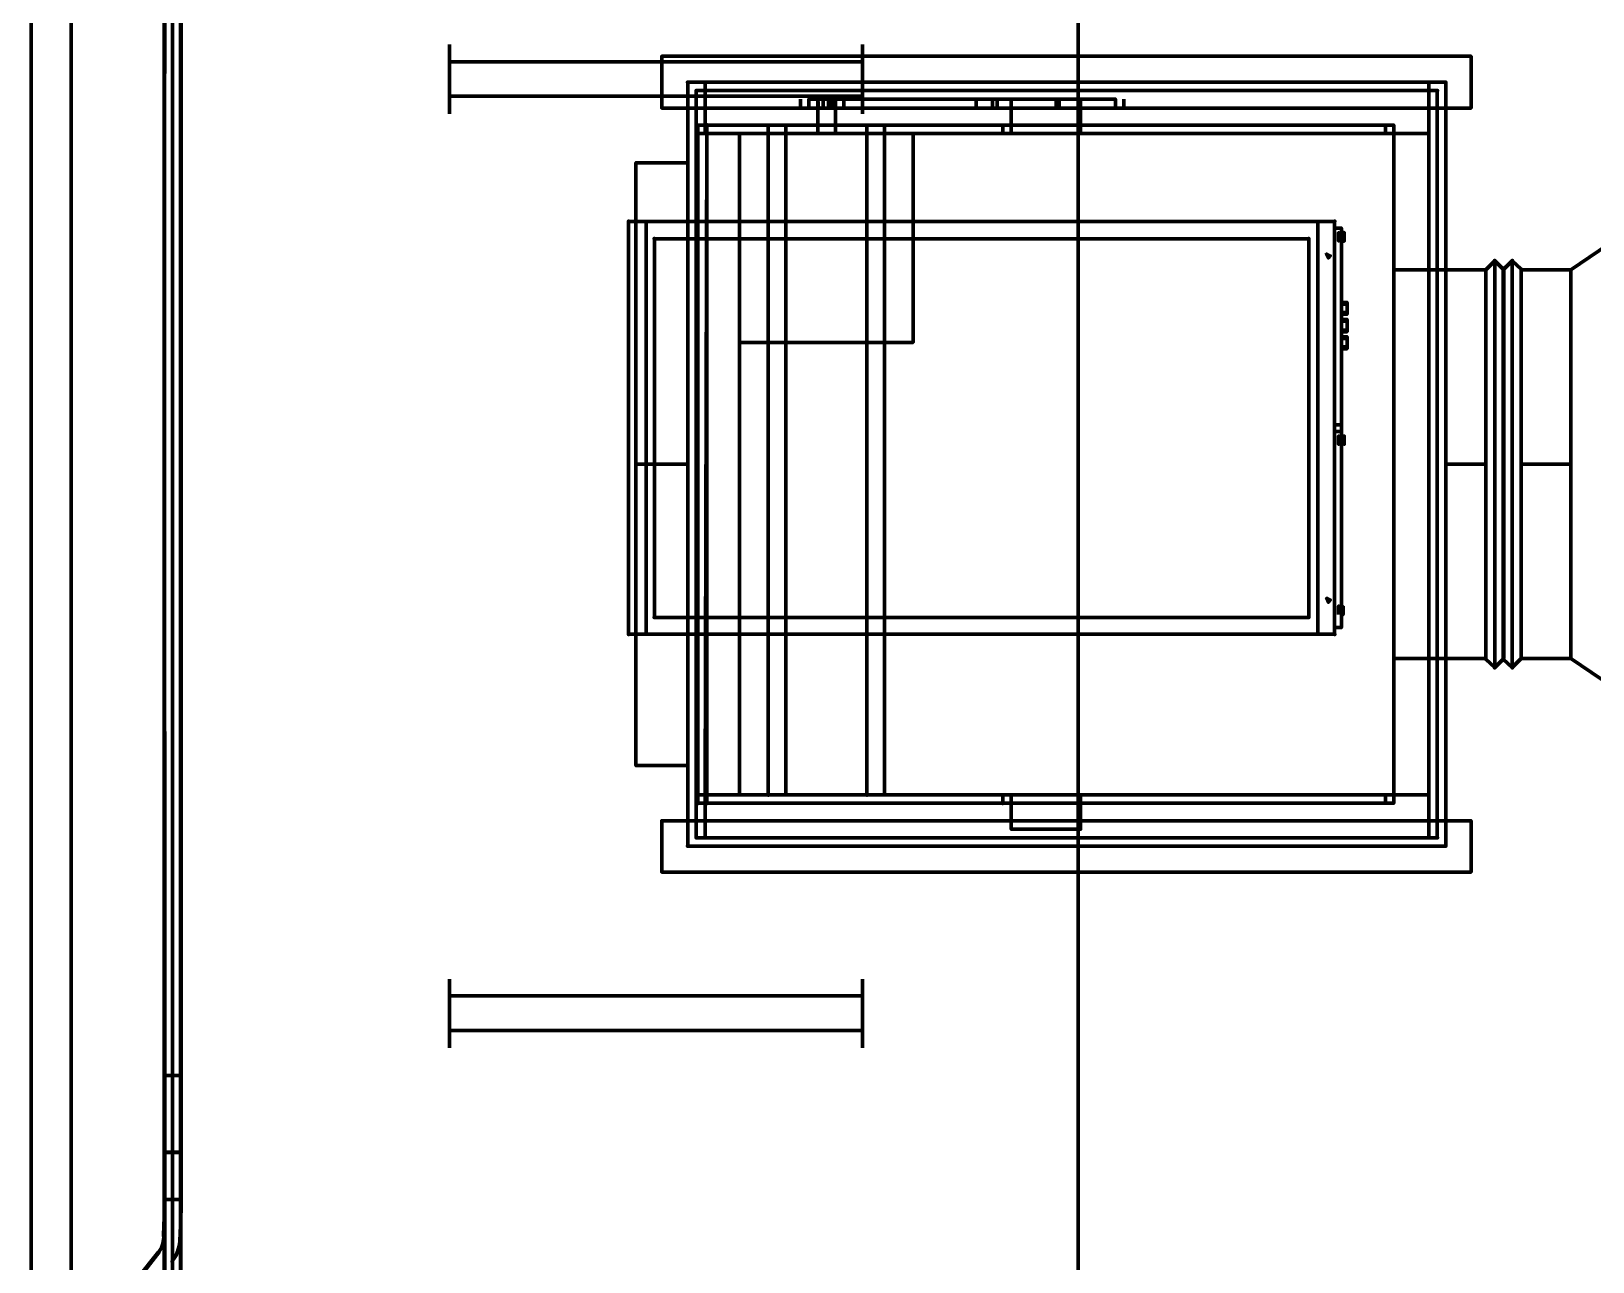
# Model space of a CAD drawing. Extents: x 0 to 1153, y 0 to 816.
# Drawn here: x 232.92 to 262.24, y 600.62 to 623.73 of the extents above; entities that cross this region are included whole.
import ezdxf

# ---------------------------------------------------------------- set-up
doc = ezdxf.new("R2010")
doc.units = 0
doc.header["$MEASUREMENT"] = 0
for name, color, linetype in [('Arch', 7, 'Continuous'), ('Electrical', 7, 'Continuous'), ('Hatch', 7, 'Continuous'), ('HVAC', 7, 'Continuous')]:
    doc.layers.add(name, color=color, linetype=linetype)

msp = doc.modelspace()

# ---------------------------------------------------------------- linework, layer by layer
at = {"layer": 'Arch', "color": 11, "linetype": 'Continuous', "lineweight": 211}
msp.add_line((252.582, 361.77), (252.582, 717.391), dxfattribs=at)
msp.add_lwpolyline([(232.918, 579.744), (232.918, 632.09), (232.918, 579.744)], dxfattribs=at)
msp.add_lwpolyline([(233.669, 631.603), (461.116, 631.603), (233.669, 631.603), (233.669, 579.744)], close=True, dxfattribs=at)
at = {"layer": 'Electrical', "color": 5, "linetype": 'Continuous', "lineweight": 211}
for p, q in [((240.771, 622.184), (240.771, 623.485)), ((248.528, 622.184), (248.528, 623.485)), ((240.771, 623.157), (248.528, 623.157)), ((240.771, 622.512), (248.528, 622.512)), ((257.556, 619.95), (257.556, 619.94)), ((257.556, 612.934), (257.556, 612.923))]:
    msp.add_line(p, q, dxfattribs=at)
for points in [[(257.08, 620.162), (257.397, 620.162), (244.136, 620.162), (244.464, 620.162), (244.136, 620.162), (257.397, 620.162), (257.08, 620.162), (257.08, 612.405), (257.397, 612.405), (244.136, 612.405), (244.464, 612.405), (244.136, 612.405), (257.397, 612.405), (257.08, 612.405)], [(257.397, 612.405), (244.136, 612.405), (244.136, 620.162), (257.397, 620.162), (257.397, 612.405), (244.136, 612.405), (244.136, 620.162), (244.136, 612.405), (244.136, 620.162), (244.136, 612.405), (244.136, 620.162), (257.397, 620.162), (257.397, 612.405), (257.397, 620.162), (257.397, 612.405), (257.397, 620.162)], [(257.524, 616.215), (257.524, 612.532), (257.524, 616.215), (257.397, 616.215), (257.397, 612.532), (257.524, 612.532), (257.397, 612.532), (257.397, 620.035), (257.524, 620.035), (257.524, 612.532), (257.524, 620.035), (257.397, 620.035), (257.397, 612.532), (257.397, 616.215)], [(257.397, 616.342), (257.524, 616.342), (257.397, 616.342), (257.524, 616.342), (257.397, 616.342), (257.524, 616.342), (257.397, 616.342), (257.524, 616.342), (257.397, 616.342), (257.524, 616.342), (257.397, 616.342), (257.524, 616.342), (257.524, 620.035), (257.524, 616.342), (257.524, 620.035), (257.524, 616.342), (257.524, 620.035), (257.524, 616.342), (257.524, 620.035), (257.524, 616.342), (257.524, 620.035), (257.524, 616.342), (257.524, 620.035), (257.397, 620.035), (257.524, 620.035), (257.524, 616.342), (257.397, 616.342), (257.397, 620.035), (257.397, 616.342), (257.397, 620.035), (257.397, 616.342), (257.397, 620.035), (257.397, 616.342), (257.397, 620.035), (257.397, 616.342), (257.397, 620.035), (257.397, 616.342), (257.397, 620.035)], [(257.524, 620.035), (257.397, 620.035), (257.524, 620.035), (257.397, 620.035), (257.524, 620.035), (257.397, 620.035), (257.524, 620.035), (257.397, 620.035), (257.524, 620.035), (257.397, 620.035)], [(244.623, 619.834), (244.623, 612.722), (256.91, 612.722), (256.91, 619.834), (244.623, 619.834), (244.623, 612.722), (256.91, 612.722), (256.91, 619.834)], [(257.471, 619.95), (257.471, 619.792), (257.471, 619.95), (257.471, 619.792), (257.471, 619.95), (257.471, 619.792), (257.471, 619.95), (257.471, 619.792)], [(257.556, 619.792), (257.556, 619.94), (257.577, 619.792), (257.577, 619.95), (257.556, 619.94), (257.577, 619.95), (257.556, 619.792), (257.556, 619.94), (257.577, 619.792), (257.577, 619.95), (257.556, 619.94), (257.577, 619.95), (257.556, 619.792), (257.556, 619.94), (257.577, 619.792), (257.577, 619.95), (257.577, 619.95), (257.577, 619.792), (257.577, 619.95), (257.577, 619.792), (257.556, 619.792), (257.556, 619.94), (257.556, 619.95), (257.556, 619.792), (257.556, 619.94), (257.577, 619.792), (257.577, 619.95), (257.556, 619.94), (257.577, 619.95), (257.556, 619.792), (257.556, 619.94), (257.577, 619.792), (257.577, 619.95), (257.556, 619.94), (257.577, 619.95), (257.556, 619.792), (257.556, 619.94), (257.577, 619.792), (257.577, 619.95), (257.556, 619.94), (257.577, 619.95), (257.556, 619.792), (257.556, 619.94), (257.577, 619.792), (257.577, 619.95), (257.556, 619.95), (257.577, 619.95), (257.556, 619.792)], [(257.524, 618.638), (257.524, 618.448), (257.63, 618.448), (257.63, 618.638), (257.63, 618.448), (257.63, 618.638), (257.63, 618.448), (257.524, 618.448), (257.524, 618.638), (257.524, 618.448), (257.524, 618.638), (257.524, 618.448), (257.63, 618.416), (257.63, 618.606), (257.63, 618.416), (257.63, 618.606), (257.63, 618.416), (257.524, 618.448), (257.524, 618.606), (257.524, 618.416), (257.524, 618.606), (257.524, 618.416), (257.63, 618.416), (257.63, 618.606), (257.63, 618.416), (257.524, 618.416), (257.524, 618.606), (257.524, 618.416), (257.524, 618.638), (257.63, 618.638), (257.524, 618.638), (257.63, 618.606), (257.524, 618.606), (257.63, 618.606)], [(257.524, 618.321), (257.524, 618.12), (257.63, 618.12), (257.63, 618.321), (257.63, 618.12), (257.63, 618.321), (257.63, 618.12), (257.524, 618.12), (257.524, 618.321), (257.524, 618.12), (257.524, 618.321), (257.524, 618.12), (257.63, 618.088), (257.63, 618.289), (257.63, 618.088), (257.63, 618.289), (257.63, 618.088), (257.524, 618.12), (257.524, 618.289), (257.524, 618.088), (257.524, 618.289), (257.524, 618.088), (257.63, 618.088), (257.63, 618.289), (257.63, 618.088), (257.524, 618.088), (257.524, 618.289), (257.524, 618.088), (257.524, 618.321), (257.63, 618.321), (257.524, 618.321), (257.63, 618.289), (257.524, 618.289), (257.63, 618.289)], [(257.524, 617.993), (257.524, 617.802), (257.63, 617.802), (257.63, 617.993), (257.63, 617.802), (257.63, 617.993), (257.63, 617.802), (257.524, 617.802), (257.524, 617.993), (257.524, 617.802), (257.524, 617.993), (257.524, 617.802), (257.63, 617.77), (257.63, 617.961), (257.63, 617.77), (257.63, 617.961), (257.63, 617.77), (257.524, 617.802), (257.524, 617.961), (257.524, 617.77), (257.524, 617.961), (257.524, 617.77), (257.63, 617.77), (257.63, 617.961), (257.63, 617.77), (257.524, 617.77), (257.524, 617.961), (257.524, 617.77), (257.524, 617.993), (257.63, 617.993), (257.524, 617.993), (257.63, 617.961), (257.524, 617.961), (257.63, 617.961)]]:
    msp.add_lwpolyline(points, close=True, dxfattribs=at)
for points in [[(244.136, 620.162), (244.136, 620.162), (244.136, 620.162)], [(244.464, 612.405), (244.464, 620.162), (244.464, 612.405)], [(257.397, 620.162), (257.397, 620.162), (257.397, 620.162)], [(256.91, 619.834), (256.91, 619.834), (256.91, 619.834)], [(257.482, 619.866), (257.556, 619.866), (257.482, 619.866), (257.556, 619.866), (257.482, 619.866), (257.556, 619.866), (257.482, 619.866), (257.556, 619.866), (257.482, 619.866), (257.556, 619.866), (257.482, 619.866), (257.556, 619.866), (257.482, 619.866), (257.556, 619.866), (257.482, 619.866), (257.556, 619.95), (257.482, 619.866), (257.577, 619.792), (257.482, 619.866), (257.577, 619.792), (257.482, 619.866), (257.556, 619.95), (257.482, 619.866), (257.556, 619.95), (257.482, 619.866), (257.577, 619.792), (257.482, 619.866), (257.556, 619.95), (257.482, 619.866), (257.577, 619.792), (257.482, 619.866), (257.482, 619.866)], [(257.313, 619.517), (257.281, 619.474), (257.249, 619.548), (257.313, 619.517), (257.281, 619.474), (257.249, 619.548), (257.313, 619.517), (257.281, 619.474), (257.249, 619.548), (257.313, 619.517), (257.249, 619.548), (257.281, 619.474), (257.313, 619.517), (257.249, 619.548), (257.228, 619.527)], [(257.63, 618.638), (257.63, 618.448), (257.63, 618.638)], [(257.63, 618.321), (257.63, 618.12), (257.63, 618.321)], [(257.63, 617.993), (257.63, 617.802), (257.63, 617.993)], [(257.471, 615.971), (257.471, 616.13), (257.471, 615.971), (257.471, 616.13)], [(257.482, 616.045), (257.556, 616.056), (257.482, 616.045), (257.556, 616.056), (257.482, 616.045), (257.577, 616.13), (257.577, 615.971), (257.482, 616.045), (257.556, 616.056), (257.482, 616.045), (257.577, 615.971), (257.482, 616.045), (257.482, 616.045)], [(257.577, 615.971), (257.577, 616.13), (257.577, 615.971), (257.577, 616.13), (257.577, 615.971), (257.577, 616.13), (257.577, 615.971), (257.577, 616.13), (257.577, 615.971), (257.577, 616.13), (257.577, 615.971), (257.577, 616.13)], [(257.313, 613.05), (257.281, 613.008), (257.249, 613.082), (257.313, 613.05), (257.281, 613.008), (257.249, 613.082), (257.313, 613.05), (257.281, 613.008), (257.249, 613.082), (257.313, 613.05), (257.249, 613.082), (257.281, 613.008), (257.313, 613.05), (257.249, 613.082), (257.238, 613.061)], [(257.471, 612.775), (257.471, 612.934), (257.471, 612.775)], [(257.556, 612.775), (257.556, 612.923), (257.556, 612.775), (257.556, 612.923), (257.556, 612.775), (257.556, 612.923), (257.556, 612.775), (257.556, 612.923), (257.556, 612.775), (257.514, 612.86), (257.514, 612.86), (257.556, 612.923), (257.514, 612.86), (257.524, 612.849)], [(244.623, 612.722), (244.623, 612.722), (244.623, 612.722)], [(256.91, 612.722), (256.91, 612.722), (256.91, 612.722)], [(244.136, 612.405), (244.136, 612.405), (244.136, 612.405)], [(257.397, 612.532), (257.524, 612.532), (257.397, 612.532)]]:
    msp.add_lwpolyline(points, dxfattribs=at)
for p in [(244.136, 620.162), (257.397, 620.162), (244.623, 619.834), (256.91, 619.834), (257.471, 619.866), (257.471, 619.866), (257.471, 619.866), (257.471, 619.866), (257.471, 619.866), (257.471, 619.866), (257.471, 619.866), (257.471, 619.866), (257.482, 619.887), (257.482, 619.887), (257.482, 619.887), (257.482, 619.887), (257.482, 619.887), (257.482, 619.887), (257.482, 619.887), (257.482, 619.887), (257.482, 619.866), (257.482, 619.866), (257.482, 619.866), (257.482, 619.866), (257.482, 619.866), (257.482, 619.866), (257.482, 619.866), (257.482, 619.866), (257.482, 619.866), (257.482, 619.866), (257.482, 619.866), (257.482, 619.866), (257.482, 619.866), (257.482, 619.866), (257.482, 619.866), (257.482, 619.866), (257.482, 619.866), (257.482, 619.866), (257.482, 619.866), (257.482, 619.866), (257.482, 619.866), (257.482, 619.866), (257.482, 619.866), (257.482, 619.866), (257.482, 619.855), (257.482, 619.855), (257.482, 619.855), (257.482, 619.855), (257.482, 619.855), (257.482, 619.855), (257.482, 619.855), (257.482, 619.855), (257.492, 619.887), (257.492, 619.887), (257.492, 619.887), (257.492, 619.887), (257.492, 619.887), (257.492, 619.887), (257.492, 619.887), (257.492, 619.887), (257.492, 619.866), (257.492, 619.866), (257.492, 619.866), (257.492, 619.866), (257.492, 619.866), (257.492, 619.866), (257.492, 619.866), (257.492, 619.866), (257.492, 619.866), (257.492, 619.866), (257.492, 619.866), (257.492, 619.866), (257.492, 619.866), (257.492, 619.866), (257.492, 619.866), (257.492, 619.866), (257.492, 619.866), (257.492, 619.866), (257.492, 619.866), (257.492, 619.866), (257.492, 619.866), (257.492, 619.866), (257.492, 619.866), (257.492, 619.866), (257.492, 619.855), (257.492, 619.855), (257.492, 619.855), (257.492, 619.855), (257.492, 619.855), (257.492, 619.855), (257.492, 619.855), (257.492, 619.855), (257.503, 619.887), (257.503, 619.887), (257.503, 619.887), (257.503, 619.887), (257.503, 619.887), (257.503, 619.887), (257.503, 619.887), (257.503, 619.887), (257.503, 619.866), (257.503, 619.866), (257.503, 619.866), (257.503, 619.866), (257.503, 619.866), (257.503, 619.866), (257.503, 619.866), (257.503, 619.866), (257.503, 619.866), (257.503, 619.866), (257.503, 619.866), (257.503, 619.866), (257.503, 619.866), (257.503, 619.866), (257.503, 619.866), (257.503, 619.866), (257.503, 619.866), (257.503, 619.866), (257.503, 619.866), (257.503, 619.866), (257.503, 619.866), (257.503, 619.866), (257.503, 619.866), (257.503, 619.866), (257.503, 619.855), (257.503, 619.855), (257.503, 619.855), (257.503, 619.855), (257.503, 619.855), (257.503, 619.855), (257.503, 619.855), (257.503, 619.855), (257.514, 619.887), (257.514, 619.887), (257.514, 619.887), (257.514, 619.887), (257.514, 619.887), (257.514, 619.887), (257.514, 619.887), (257.514, 619.887), (257.514, 619.866), (257.514, 619.866), (257.514, 619.866), (257.514, 619.866), (257.514, 619.866), (257.514, 619.866), (257.514, 619.866), (257.514, 619.866), (257.514, 619.866), (257.514, 619.866), (257.514, 619.866), (257.514, 619.866), (257.514, 619.866), (257.514, 619.866), (257.514, 619.866), (257.514, 619.866), (257.514, 619.866), (257.514, 619.866), (257.514, 619.866), (257.514, 619.866), (257.514, 619.866), (257.514, 619.866), (257.514, 619.866), (257.514, 619.866), (257.514, 619.855), (257.514, 619.855), (257.514, 619.855), (257.514, 619.855), (257.514, 619.855), (257.514, 619.855), (257.514, 619.855), (257.514, 619.855), (257.524, 619.887), (257.524, 619.887), (257.524, 619.887), (257.524, 619.887), (257.524, 619.887), (257.524, 619.887), (257.524, 619.887), (257.524, 619.887), (257.524, 619.866), (257.524, 619.866), (257.524, 619.866), (257.524, 619.866), (257.524, 619.866), (257.524, 619.866), (257.524, 619.866), (257.524, 619.866), (257.524, 619.866), (257.524, 619.866), (257.524, 619.866), (257.524, 619.866), (257.524, 619.866), (257.524, 619.866), (257.524, 619.866), (257.524, 619.866), (257.524, 619.866), (257.524, 619.866), (257.524, 619.866), (257.524, 619.866), (257.524, 619.866), (257.524, 619.866), (257.524, 619.866), (257.524, 619.866), (257.524, 619.866), (257.524, 619.866), (257.524, 619.866), (257.524, 619.866), (257.524, 619.866), (257.524, 619.866), (257.524, 619.866), (257.524, 619.866), (257.524, 619.855), (257.524, 619.855), (257.524, 619.855), (257.524, 619.855), (257.524, 619.855), (257.524, 619.855), (257.524, 619.855), (257.524, 619.855), (257.556, 619.866), (257.556, 619.866), (257.556, 619.866), (257.556, 619.866), (257.556, 619.866), (257.556, 619.866), (257.556, 619.866), (257.556, 619.866), (257.471, 616.056), (257.471, 616.056), (257.471, 616.056), (257.482, 616.066), (257.482, 616.066), (257.482, 616.066), (257.482, 616.056), (257.482, 616.056), (257.482, 616.056), (257.482, 616.056), (257.482, 616.056), (257.482, 616.056), (257.482, 616.056), (257.482, 616.056), (257.482, 616.056), (257.482, 616.045), (257.482, 616.045), (257.482, 616.045), (257.492, 616.066), (257.492, 616.066), (257.492, 616.066), (257.492, 616.056), (257.492, 616.056), (257.492, 616.056), (257.492, 616.056), (257.492, 616.056), (257.492, 616.056), (257.492, 616.056), (257.492, 616.056), (257.492, 616.056), (257.492, 616.045), (257.492, 616.045), (257.492, 616.045), (257.503, 616.066), (257.503, 616.066), (257.503, 616.066), (257.503, 616.056), (257.503, 616.056), (257.503, 616.056), (257.503, 616.056), (257.503, 616.056), (257.503, 616.056), (257.503, 616.056), (257.503, 616.056), (257.503, 616.056), (257.503, 616.045), (257.503, 616.045), (257.503, 616.045), (257.514, 616.066), (257.514, 616.066), (257.514, 616.066), (257.514, 616.056), (257.514, 616.056), (257.514, 616.056), (257.514, 616.056), (257.514, 616.056), (257.514, 616.056), (257.514, 616.056), (257.514, 616.056), (257.514, 616.056), (257.514, 616.045), (257.514, 616.045), (257.514, 616.045), (257.524, 616.066), (257.524, 616.066), (257.524, 616.066), (257.524, 616.056), (257.524, 616.056), (257.524, 616.056), (257.524, 616.056), (257.524, 616.056), (257.524, 616.056), (257.524, 616.056), (257.524, 616.056), (257.524, 616.056), (257.524, 616.056), (257.524, 616.056), (257.524, 616.056), (257.524, 616.056), (257.524, 616.056), (257.524, 616.056), (257.524, 616.045), (257.524, 616.045), (257.524, 616.045), (257.556, 616.056), (257.556, 616.056), (257.556, 616.056), (244.623, 612.722), (256.91, 612.722), (257.471, 612.849), (257.471, 612.849), (257.482, 612.87), (257.482, 612.87), (257.482, 612.849), (257.482, 612.849), (257.482, 612.849), (257.482, 612.849), (257.482, 612.849), (257.482, 612.849), (257.482, 612.838), (257.482, 612.838), (257.492, 612.87), (257.492, 612.87), (257.492, 612.849), (257.492, 612.849), (257.492, 612.849), (257.492, 612.849), (257.492, 612.849), (257.492, 612.849), (257.492, 612.838), (257.492, 612.838), (257.503, 612.87), (257.503, 612.87), (257.503, 612.849), (257.503, 612.849), (257.503, 612.849), (257.503, 612.849), (257.503, 612.849), (257.503, 612.849), (257.503, 612.838), (257.503, 612.838), (257.514, 612.87), (257.514, 612.87), (257.514, 612.849), (257.514, 612.849), (257.514, 612.849), (257.514, 612.849), (257.514, 612.849), (257.514, 612.849), (257.514, 612.838), (257.514, 612.838), (257.524, 612.87), (257.524, 612.87), (257.524, 612.849), (257.524, 612.849), (257.524, 612.849), (257.524, 612.849), (257.524, 612.849), (257.524, 612.849), (257.524, 612.849), (257.524, 612.849), (257.524, 612.838), (257.524, 612.838), (257.556, 612.849), (257.556, 612.849), (244.136, 612.405), (257.397, 612.405)]:
    msp.add_point(p, dxfattribs=at)
at = {"layer": 'Hatch', "color": 5, "linetype": 'Continuous', "lineweight": 211}
for p, q in [((240.771, 604.636), (240.771, 605.928)), ((248.528, 604.636), (248.528, 605.928)), ((240.771, 605.61), (248.528, 605.61)), ((240.771, 604.964), (248.528, 604.964)), ((235.426, 602.901), (235.416, 602.901)), ((235.574, 602.784), (235.574, 598.234))]:
    msp.add_line(p, q, dxfattribs=at)
for points in [[(235.416, 629.994), (235.416, 601.789), (235.426, 629.994), (235.416, 601.789), (235.733, 601.789), (235.426, 601.789), (235.416, 629.994)], [(235.426, 629.994), (235.416, 604.118), (235.733, 604.118), (235.426, 604.118), (235.416, 603.536), (235.416, 603.313), (235.416, 602.901), (235.426, 602.678), (235.426, 603.091), (235.416, 603.536), (235.416, 604.118), (235.426, 602.678), (235.426, 598.128)], [(235.416, 598.117), (235.416, 602.668), (235.733, 602.668), (235.733, 602.901), (235.733, 602.901), (235.723, 602.678), (235.733, 602.901), (235.723, 598.35), (235.723, 602.901), (235.723, 603.313), (235.733, 603.536), (235.733, 603.081), (235.733, 602.668), (235.723, 598.128), (235.723, 602.678), (235.426, 602.678), (235.426, 602.901), (235.426, 602.901), (235.416, 604.118), (235.723, 604.118), (235.723, 629.994), (235.733, 604.118), (235.733, 629.994), (235.733, 604.118), (235.416, 604.118), (235.416, 629.994), (235.426, 604.118), (235.416, 629.994)], [(235.574, 604.118), (235.574, 629.994), (235.574, 601.789)], [(235.723, 629.994), (235.723, 601.789), (235.733, 629.994), (235.733, 601.789), (235.733, 629.994)], [(235.426, 598.35), (235.416, 602.901), (235.426, 598.35)], [(235.416, 601.789), (235.733, 601.789), (235.416, 601.789)]]:
    msp.add_lwpolyline(points, dxfattribs=at)
for points in [[(235.426, 602.678), (235.723, 602.678), (235.723, 604.118), (235.733, 603.536), (235.733, 604.118), (235.723, 602.901), (235.723, 602.901), (235.733, 602.668), (235.426, 602.678), (235.416, 602.901)], [(234.886, 600.276), (235.31, 600.805), (234.908, 600.266), (235.32, 600.795), (234.908, 600.266), (234.908, 600.266), (235.141, 600.075), (234.865, 599.715), (235.13, 600.086), (234.855, 599.726), (235.141, 600.075), (234.908, 600.266), (234.622, 599.906), (234.886, 600.276), (234.611, 599.916), (234.855, 599.726), (234.865, 599.715), (234.611, 599.916), (234.886, 600.276), (235.141, 600.075), (234.886, 600.276)]]:
    msp.add_lwpolyline(points, close=True, dxfattribs=at)
for points in [[(235.416, 601.112), (235.426, 601.789), (235.405, 601.117, -0.167379), (235.319, 600.808, 0.167442), (235.416, 601.112), (235.426, 601.789), (235.405, 601.117, -0.167379), (235.319, 600.808, 0.167442)], [(235.723, 601.112), (235.733, 601.789), (235.712, 601.117, -0.167453), (235.561, 600.619, 0.167419), (235.723, 601.112), (235.733, 601.789), (235.712, 601.117, -0.167453), (235.561, 600.619, 0.167419)]]:
    msp.add_lwpolyline(points, format="xyb", close=True, dxfattribs=at)
at = {"layer": 'HVAC', "color": 6, "linetype": 'Continuous', "lineweight": 211}
for p, q in [((247.364, 622.459), (247.364, 622.289)), ((247.893, 622.459), (247.893, 622.289)), ((250.973, 622.289), (250.973, 622.459)), ((251.322, 622.459), (252.624, 622.459)), ((253.439, 622.289), (253.439, 622.459)), ((246.221, 621.813), (249.481, 621.813)), ((248.02, 621.813), (247.692, 621.813)), ((251.322, 621.813), (252.624, 621.813)), ((246.221, 617.887), (249.481, 617.887)), ((245.248, 615.601), (244.274, 615.601)), ((259.482, 615.601), (260.234, 615.601)), ((260.9, 615.601), (261.832, 615.601)), ((258.508, 609.388), (245.438, 609.388)), ((251.322, 609.388), (252.624, 609.388))]:
    msp.add_line(p, q, dxfattribs=at)
for points in [[(259.958, 623.263), (259.958, 622.289), (259.958, 623.263), (244.761, 623.263), (244.761, 622.289), (244.761, 623.263)], [(259.482, 608.425), (259.482, 622.776), (259.482, 622.776), (245.248, 622.776), (245.248, 622.776), (245.248, 608.425), (259.482, 608.425), (259.482, 608.425), (259.482, 622.776), (245.248, 622.776), (245.248, 608.425)], [(245.406, 622.618), (259.323, 622.618), (259.323, 608.584), (245.406, 608.584)], [(245.607, 621.813), (245.607, 621.972), (251.164, 621.972), (251.164, 621.813), (251.322, 621.813), (252.624, 621.813), (252.624, 622.459), (251.322, 622.459), (251.322, 621.813), (251.322, 621.972), (251.164, 621.972), (245.607, 621.972), (245.607, 621.813), (251.164, 621.813), (251.164, 621.972), (251.164, 621.813), (245.607, 621.813), (245.607, 621.813), (245.576, 621.813), (245.607, 621.813), (245.438, 621.813), (245.607, 621.813), (258.35, 621.813), (258.35, 621.972), (258.35, 621.813), (245.607, 621.813), (245.607, 621.972), (258.35, 621.972), (245.607, 621.972), (245.576, 621.813), (246.221, 621.813), (249.481, 621.813), (249.481, 617.887), (246.221, 617.887), (246.221, 621.813), (246.221, 609.388), (245.607, 609.388), (245.438, 609.388), (258.508, 609.388), (259.165, 609.388), (259.165, 621.813), (245.576, 621.813), (245.576, 622.776), (259.165, 622.776), (259.165, 621.813), (258.508, 621.813), (258.508, 621.813), (245.438, 621.813), (245.438, 621.972), (258.508, 621.972), (258.508, 621.813), (258.508, 609.388), (258.508, 609.23), (245.438, 609.23), (245.438, 609.388), (258.508, 609.388), (258.508, 621.813), (245.438, 621.813), (245.438, 609.388), (245.607, 609.388), (245.607, 609.23), (258.35, 609.23), (258.35, 609.388), (245.607, 609.388), (258.35, 609.388), (258.35, 609.23), (245.607, 609.23), (245.576, 609.388), (259.165, 609.388), (259.165, 608.584), (245.576, 608.584), (245.576, 609.388), (245.607, 621.813), (245.607, 609.388)], [(247.523, 622.289), (248.179, 622.289), (247.523, 622.289), (247.523, 622.459)], [(247.089, 621.972), (247.089, 609.388), (246.761, 609.388), (246.761, 621.972)], [(248.941, 621.813), (248.941, 617.887), (246.761, 617.887), (246.761, 617.887), (246.761, 621.813)], [(248.941, 621.972), (248.941, 609.388), (248.613, 609.388), (248.613, 621.972)], [(245.248, 609.939), (245.248, 621.263), (245.248, 609.939), (244.274, 609.939), (244.274, 621.263), (244.274, 609.939)], [(258.508, 611.95), (259.482, 611.95), (259.482, 619.252), (260.234, 619.252), (260.234, 611.95), (260.234, 619.252), (260.234, 619.252), (260.234, 611.939), (260.234, 611.939), (260.234, 619.263), (260.234, 611.939), (260.403, 611.78), (260.403, 619.421), (260.234, 619.252), (260.234, 619.252), (260.234, 619.263), (260.234, 611.939), (260.403, 611.78), (260.562, 611.939), (260.731, 611.78), (260.731, 619.421), (260.572, 619.263), (260.562, 611.939), (260.562, 619.263), (260.403, 619.421), (260.403, 619.421), (260.403, 611.78), (260.403, 619.421), (260.234, 619.252), (259.482, 619.252), (258.508, 619.252)], [(259.482, 611.95), (260.234, 611.95), (259.482, 611.95), (259.482, 619.252)], [(260.572, 611.95), (260.572, 619.252), (260.562, 619.263), (260.562, 611.95)], [(245.607, 609.388), (245.607, 609.23), (245.607, 609.23), (245.607, 609.388)], [(244.761, 607.938), (244.761, 608.902), (244.761, 607.938), (259.958, 607.938), (259.958, 608.902), (259.958, 607.938)]]:
    msp.add_lwpolyline(points, close=True, dxfattribs=at)
for points in [[(267.652, 623.2), (261.832, 619.252), (260.9, 619.252), (260.9, 619.263), (260.9, 611.95), (260.9, 619.263), (260.731, 619.421), (260.731, 619.421), (260.731, 611.78), (260.731, 611.78), (260.562, 611.939), (260.562, 611.939), (260.562, 619.263), (260.403, 619.421), (260.403, 611.78), (260.403, 611.78), (260.562, 611.939), (260.572, 619.252), (260.572, 619.252), (260.562, 619.263), (260.731, 619.421), (260.731, 611.78), (260.9, 611.95), (260.9, 611.95), (260.9, 619.263), (260.9, 619.263), (260.9, 619.252), (260.9, 619.263), (260.731, 619.421), (260.731, 611.78), (260.9, 611.95), (261.832, 611.95), (261.832, 619.252), (260.9, 619.252), (260.9, 611.95), (260.9, 619.263), (260.9, 611.95), (261.832, 611.95), (261.832, 619.252), (261.832, 611.95), (267.652, 608.002)], [(245.248, 622.776), (245.248, 622.776), (245.248, 622.776)], [(245.576, 622.776), (245.576, 622.776), (245.576, 622.776)], [(259.323, 622.618), (259.323, 622.618), (259.323, 622.618)], [(259.482, 622.776), (259.482, 622.776), (259.482, 622.776)], [(248.179, 622.459), (247.523, 622.459), (248.179, 622.459), (248.179, 622.289)], [(247.703, 622.289), (247.692, 622.459), (252.222, 622.459), (252.222, 622.289), (247.703, 622.289), (247.957, 622.289), (247.957, 622.459), (247.692, 622.459), (247.692, 621.813), (248.02, 621.813), (248.02, 622.459), (247.703, 622.459), (248.02, 622.459)], [(252.169, 622.459), (252.169, 622.289), (247.788, 622.289), (247.788, 622.459), (252.169, 622.459), (251.058, 622.459), (251.058, 622.289), (252.169, 622.289)], [(250.666, 622.289), (253.28, 622.289), (253.28, 622.459), (250.666, 622.459), (250.666, 622.289), (253.28, 622.289), (253.28, 622.459), (250.666, 622.459)], [(244.761, 622.289), (259.958, 622.289), (244.761, 622.289)], [(258.508, 621.813), (245.438, 621.813), (245.438, 609.388), (245.438, 621.813)], [(244.274, 621.263), (245.248, 621.263), (244.274, 621.263)], [(245.438, 609.23), (245.438, 609.23), (245.438, 609.23)], [(251.322, 608.743), (252.624, 608.743), (251.322, 608.743), (251.322, 609.388), (251.164, 609.388), (251.164, 609.23), (251.164, 609.388), (245.607, 609.388), (251.164, 609.388), (251.164, 609.23), (245.607, 609.23), (251.164, 609.23), (251.322, 609.23), (251.322, 609.388), (252.624, 609.388), (252.624, 608.743)], [(246.761, 609.388), (246.761, 609.388), (246.761, 609.388)], [(248.613, 609.388), (248.613, 609.388), (248.613, 609.388)], [(259.958, 608.902), (244.761, 608.902), (259.958, 608.902)], [(245.406, 608.584), (245.406, 608.584), (245.406, 608.584)], [(259.323, 608.584), (259.323, 608.584), (259.323, 608.584)], [(245.248, 608.425), (245.248, 608.425), (245.248, 608.425)]]:
    msp.add_lwpolyline(points, dxfattribs=at)
for p in [(245.248, 622.776), (245.248, 622.776), (245.406, 622.618), (245.576, 622.776), (259.323, 622.618), (259.482, 622.776), (259.482, 622.776), (245.438, 621.813), (245.438, 621.813), (245.576, 621.813), (245.607, 621.972), (245.607, 621.813), (245.607, 621.813), (251.164, 621.813), (258.508, 621.813), (260.403, 619.421), (260.731, 619.421), (260.234, 619.252), (260.234, 619.252), (260.562, 619.263), (260.572, 619.252), (260.9, 619.263), (260.9, 619.252), (260.9, 619.252), (246.761, 617.887), (260.234, 611.95), (260.234, 611.939), (260.403, 611.78), (260.562, 611.939), (260.731, 611.78), (260.9, 611.95), (245.438, 609.388), (245.438, 609.23), (245.576, 609.388), (245.607, 609.388), (245.607, 609.23), (245.607, 609.23), (246.761, 609.388), (248.613, 609.388), (251.164, 609.23), (245.406, 608.584), (259.323, 608.584), (245.248, 608.425), (259.482, 608.425), (259.482, 608.425)]:
    msp.add_point(p, dxfattribs=at)

doc.saveas('drawing.dxf')
